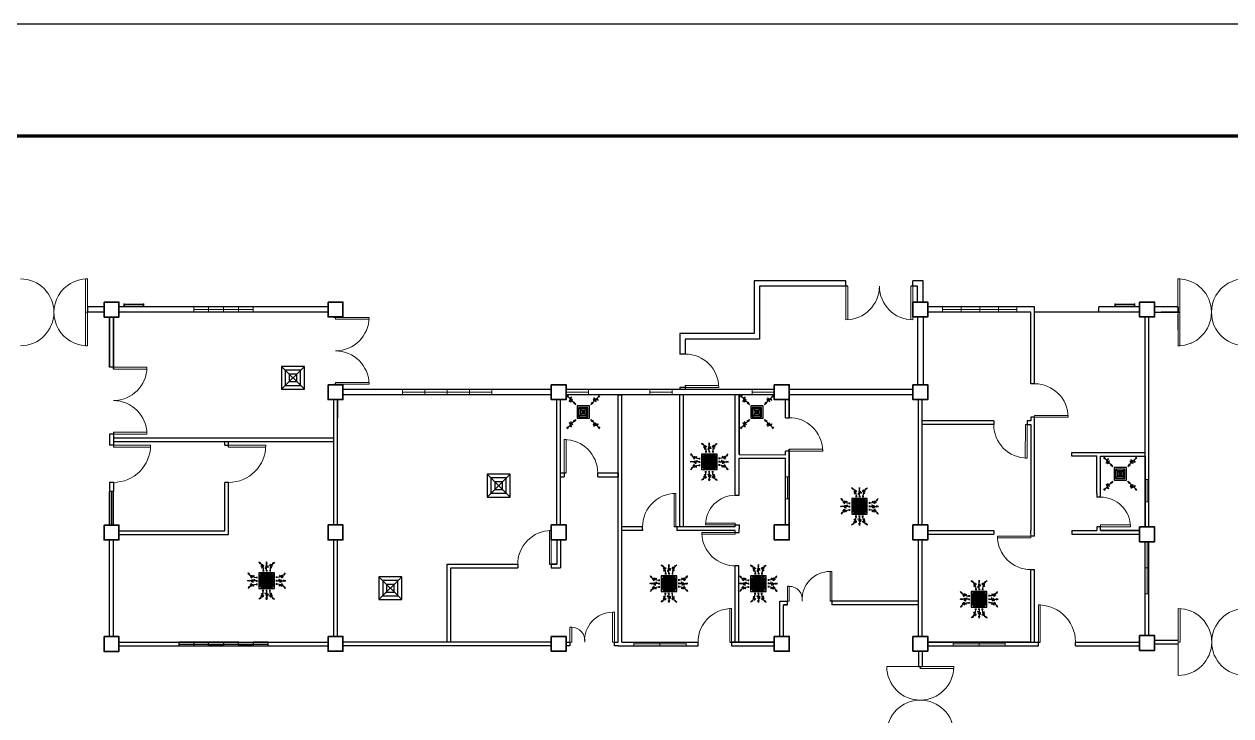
# Model space of a CAD drawing. Header units: millimetres. Extents: x 150 to 360, y 293 to 443.
# Drawn here: x 185.08 to 217.53, y 424.63 to 443.25 of the extents above; entities that cross this region are included whole.
import ezdxf

# ---------------------------------------------------------------- set-up
doc = ezdxf.new("R2010")
doc.units = ezdxf.units.MM
doc.header["$MEASUREMENT"] = 0
for name, color, linetype in [('.1', 1, 'Continuous'), ('AIR', 7, 'Continuous'), ('diffuser', 7, 'Continuous'), ('Legends', 7, 'Continuous'), ('template', 7, 'Continuous')]:
    doc.layers.add(name, color=color, linetype=linetype)

# ---------------------------------------------------------------- blocks, each defined once
blk = doc.blocks.new('GRILL-C-IN')
at = {"layer": 'AIR', "ltscale": 3}
for p, q in [((-0.623, 0.601), (-0.674, 0.651)), ((-0.601, 0.623), (-0.651, 0.674)), ((-0.637, 0.637), (-0.3, 0.3)), ((0.637, 0.637), (0.3, 0.3)), ((0.601, 0.623), (0.651, 0.674)), ((0.623, 0.601), (0.674, 0.651)), ((-0.637, -0.637), (-0.3, -0.3)), ((0.637, -0.637), (0.3, -0.3)), ((-0.623, -0.601), (-0.674, -0.651)), ((-0.601, -0.623), (-0.651, -0.674)), ((0.601, -0.623), (0.651, -0.674)), ((0.623, -0.601), (0.674, -0.651))]:
    blk.add_line(p, q, dxfattribs=at)
at = {"layer": 'AIR'}
for p, q in [((-0.188, 0.187), (0.187, -0.188)), ((0.187, 0.187), (-0.188, -0.188))]:
    blk.add_line(p, q, dxfattribs=at)
at = {"layer": 'AIR', "ltscale": 3}
for points in [[(-0.362, 0.393), (-0.393, 0.362), (-0.3, 0.3)], [(0.393, 0.362), (0.362, 0.393), (0.3, 0.3)], [(-0.362, -0.393), (-0.393, -0.362), (-0.3, -0.3)], [(0.393, -0.362), (0.362, -0.393), (0.3, -0.3)]]:
    blk.add_lwpolyline(points, close=True, dxfattribs=at)
at = {"layer": 'AIR'}
for points in [[(-0.25, -0.25), (0.25, -0.25), (0.25, 0.25), (-0.25, 0.25)], [(-0.188, -0.188), (0.187, -0.188), (0.187, 0.187), (-0.188, 0.187)], [(-0.125, -0.125), (0.125, -0.125), (0.125, 0.125), (-0.125, 0.125)], [(-0.062, -0.062), (0.062, -0.062), (0.062, 0.062), (-0.062, 0.062)]]:
    blk.add_lwpolyline(points, close=True, dxfattribs=at)
at = {"layer": 'AIR', "ltscale": 3}
for points in [[(-0.441, 0.441), (-0.512, 0.404), (-0.432, 0.514), (-0.568, 0.43), (-0.477, 0.6), (-0.561, 0.561)], [(0.441, 0.441), (0.404, 0.512), (0.514, 0.432), (0.43, 0.568), (0.6, 0.477), (0.561, 0.561)], [(-0.441, -0.441), (-0.512, -0.404), (-0.432, -0.514), (-0.568, -0.43), (-0.477, -0.6), (-0.561, -0.561)], [(0.441, -0.441), (0.404, -0.512), (0.514, -0.432), (0.43, -0.568), (0.6, -0.477), (0.561, -0.561)]]:
    blk.add_spline(points, degree=3, dxfattribs=at)
for points in [[(-0.3, 0.3), (-0.362, 0.393), (-0.393, 0.362)], [(0.3, 0.3), (0.393, 0.362), (0.362, 0.393)], [(-0.3, -0.3), (-0.362, -0.393), (-0.393, -0.362)], [(0.3, -0.3), (0.393, -0.362), (0.362, -0.393)]]:
    blk.add_solid(points, dxfattribs=at)
blk = doc.blocks.new('AC-S-12')
at = {"layer": 'diffuser'}
for p, q in [((-0.15, 0.15), (0.15, -0.15)), ((0.15, 0.15), (-0.15, -0.15)), ((-0.15, 0.15), (-0.15, -0.15)), ((0.15, 0.15), (-0.15, 0.15)), ((-0.1, 0.1), (-0.1, -0.1)), ((0.1, 0.1), (-0.1, 0.1)), ((-0.05, 0.05), (-0.05, -0.05)), ((0.05, 0.05), (-0.05, 0.05)), ((0.05, -0.05), (0.05, 0.05)), ((0.1, -0.1), (0.1, 0.1)), ((0.15, -0.15), (0.15, 0.15)), ((-0.15, -0.15), (0.15, -0.15)), ((-0.1, -0.1), (0.1, -0.1)), ((-0.05, -0.05), (0.05, -0.05))]:
    blk.add_line(p, q, dxfattribs=at)
for points in [[(-0.358, 0.358, 0, 0.0447, 0), (-0.295, 0.295, 0, 0, 0), (-0.15, 0.15, 0, 0, 0)], [(0.358, 0.358, 0, 0.0447, 0), (0.295, 0.295, 0, 0, 0), (0.15, 0.15, 0, 0, 0)], [(-0.358, -0.358, 0, 0.0447, 0), (-0.295, -0.295, 0, 0, 0), (-0.15, -0.15, 0, 0, 0)], [(0.358, -0.358, 0, 0.0447, 0), (0.295, -0.295, 0, 0, 0), (0.15, -0.15, 0, 0, 0)]]:
    blk.add_lwpolyline(points, format="xyseb", dxfattribs=at)
blk = doc.blocks.new('fcu')
at = {"layer": 'diffuser', "xscale": 2.052644456280903, "yscale": 2.052644456280903, "zscale": 2.052644456280903}
blk.add_blockref('AC-S-12', (0, 0), dxfattribs=at)
blk = doc.blocks.new('FCU-13000P (CASSETTE SPLIT)')
at = {"layer": 'AIR', "ltscale": 3}
for p, q in [((0, 0.523), (0, 1)), ((-0.523, 0), (-1, 0)), ((-0.558, 0.193), (-0.487, 0.193)), ((-0.558, 0.162), (-0.487, 0.162)), ((-0.558, 0.016), (-0.487, 0.016)), ((-0.193, 0.558), (-0.193, 0.487)), ((-0.162, 0.558), (-0.162, 0.487)), ((-0.016, 0.558), (-0.016, 0.487)), ((0.016, 0.558), (0.016, 0.487)), ((0.162, 0.558), (0.162, 0.487)), ((0.193, 0.558), (0.193, 0.487)), ((0.558, 0.193), (0.487, 0.193)), ((0.558, 0.162), (0.487, 0.162)), ((0.558, 0.016), (0.487, 0.016)), ((0.523, 0), (1, 0)), ((-0.558, -0.016), (-0.487, -0.016)), ((-0.558, -0.162), (-0.487, -0.162)), ((-0.558, -0.193), (-0.487, -0.193)), ((-0.193, -0.558), (-0.193, -0.487)), ((-0.162, -0.558), (-0.162, -0.487)), ((-0.016, -0.558), (-0.016, -0.487)), ((0, -0.523), (0, -1)), ((0.016, -0.558), (0.016, -0.487)), ((0.162, -0.558), (0.162, -0.487)), ((0.193, -0.558), (0.193, -0.487)), ((0.558, -0.016), (0.487, -0.016)), ((0.558, -0.162), (0.487, -0.162)), ((0.558, -0.193), (0.487, -0.193))]:
    blk.add_line(p, q, dxfattribs=at)
at = {"layer": 'AIR'}
for p, q in [((0.295, -0.295), (-0.295, 0.295)), ((0.295, 0.295), (-0.295, -0.295))]:
    blk.add_line(p, q, dxfattribs=at)
at = {"layer": 'AIR', "ltscale": 3}
for points in [[(-0.335, 0.895), (-0.311, 0.932), (-0.416, 0.973)], [(-0.022, 0.89), (0.022, 0.89), (0, 1)], [(0.335, 0.895), (0.311, 0.932), (0.416, 0.973)], [(-0.89, 0.022), (-0.89, -0.022), (-1, 0)], [(-0.895, 0.335), (-0.932, 0.311), (-0.973, 0.416)], [(0.89, 0.022), (0.89, -0.022), (1, 0)], [(0.895, 0.335), (0.932, 0.311), (0.973, 0.416)], [(-0.895, -0.335), (-0.932, -0.311), (-0.973, -0.416)], [(0.895, -0.335), (0.932, -0.311), (0.973, -0.416)], [(-0.335, -0.895), (-0.311, -0.932), (-0.416, -0.973)], [(-0.022, -0.89), (0.022, -0.89), (0, -1)], [(0.335, -0.895), (0.311, -0.932), (0.416, -0.973)]]:
    blk.add_lwpolyline(points, close=True, dxfattribs=at)
at = {"layer": 'AIR'}
for points in [[(-0.323, 0.914, -0.171809), (-0.178, 0.558), (-0.178, 0.522)], [(0.323, 0.914, 0.171809), (0.178, 0.558), (0.178, 0.522)], [(-0.914, 0.323, 0.171809), (-0.558, 0.178), (-0.522, 0.178)], [(0.914, 0.323, -0.171809), (0.558, 0.178), (0.522, 0.178)], [(-0.914, -0.323, -0.171809), (-0.558, -0.178), (-0.522, -0.178)], [(-0.323, -0.914, 0.171809), (-0.178, -0.558), (-0.178, -0.522)], [(0.323, -0.914, -0.171809), (0.178, -0.558), (0.178, -0.522)], [(0.914, -0.323, 0.171809), (0.558, -0.178), (0.522, -0.178)]]:
    blk.add_lwpolyline(points, format="xyb", dxfattribs=at)
for points in [[(-0.41, -0.41), (0.41, -0.41), (0.41, 0.41), (-0.41, 0.41)], [(-0.373, 0.31), (-0.348, 0.31), (-0.348, -0.31), (-0.373, -0.31)], [(-0.31, 0.372), (0.31, 0.372), (0.31, 0.348), (-0.31, 0.348)], [(-0.26, -0.26), (0.26, -0.26), (0.26, 0.26), (-0.26, 0.26)], [(-0.21, -0.21), (0.21, -0.21), (0.21, 0.21), (-0.21, 0.21)], [(-0.16, -0.16), (0.16, -0.16), (0.16, 0.16), (-0.16, 0.16)], [(-0.11, -0.11), (0.11, -0.11), (0.11, 0.11), (-0.11, 0.11)], [(-0.06, -0.06), (0.06, -0.06), (0.06, 0.06), (-0.06, 0.06)], [(0.372, 0.31), (0.348, 0.31), (0.348, -0.31), (0.372, -0.31)], [(-0.31, -0.373), (0.31, -0.373), (0.31, -0.348), (-0.31, -0.348)]]:
    blk.add_lwpolyline(points, close=True, dxfattribs=at)
blk.add_lwpolyline([(-0.26, -0.31), (0.26, -0.31, 0.414214), (0.31, -0.26), (0.31, 0.26, 0.414214), (0.26, 0.31), (-0.26, 0.31, 0.414214), (-0.31, 0.26), (-0.31, -0.26, 0.414214)], format="xyb", close=True, dxfattribs=at)
at = {"layer": 'AIR', "ltscale": 3}
for points in [[(-0.268, 0.84), (-0.231, 0.852), (-0.134, 0.882), (-0.422, 0.704), (0.005, 0.903), (-0.358, 0.645), (-0.239, 0.678), (-0.199, 0.69)], [(0.268, 0.84), (0.231, 0.852), (0.134, 0.882), (0.422, 0.704), (-0.005, 0.903), (0.358, 0.645), (0.239, 0.678), (0.199, 0.69)], [(-0.84, 0.268), (-0.852, 0.231), (-0.882, 0.134), (-0.704, 0.422), (-0.903, -0.005), (-0.645, 0.358), (-0.678, 0.239), (-0.69, 0.199)], [(0.84, 0.268), (0.852, 0.231), (0.882, 0.134), (0.704, 0.422), (0.903, -0.005), (0.645, 0.358), (0.678, 0.239), (0.69, 0.199)], [(-0.84, -0.268), (-0.852, -0.231), (-0.882, -0.134), (-0.704, -0.422), (-0.903, 0.005), (-0.645, -0.358), (-0.678, -0.239), (-0.69, -0.199)], [(0.84, -0.268), (0.852, -0.231), (0.882, -0.134), (0.704, -0.422), (0.903, 0.005), (0.645, -0.358), (0.678, -0.239), (0.69, -0.199)], [(-0.268, -0.84), (-0.231, -0.852), (-0.134, -0.882), (-0.422, -0.704), (0.005, -0.903), (-0.358, -0.645), (-0.239, -0.678), (-0.199, -0.69)], [(0.268, -0.84), (0.231, -0.852), (0.134, -0.882), (0.422, -0.704), (-0.005, -0.903), (0.358, -0.645), (0.239, -0.678), (0.199, -0.69)]]:
    blk.add_open_spline(points, degree=3, knots=[0.0032834, 0.0032834, 0.0032834, 0.0032834, 0.0712567, 0.1924075, 0.3347111, 0.5062145, 0.5813292, 0.5813292, 0.5813292, 0.5813292], dxfattribs=at)
for points in [[(0, 0.8), (0.077, 0.776), (-0.058, 0.755), (0.098, 0.718), (-0.087, 0.663), (0, 0.631)], [(-0.8, 0), (-0.776, -0.077), (-0.755, 0.058), (-0.718, -0.098), (-0.663, 0.087), (-0.631, 0)], [(0.8, 0), (0.776, -0.077), (0.755, 0.058), (0.718, -0.098), (0.663, 0.087), (0.631, 0)], [(0, -0.8), (0.077, -0.776), (-0.058, -0.755), (0.098, -0.718), (-0.087, -0.663), (0, -0.631)]]:
    blk.add_spline(points, degree=3, dxfattribs=at)
for points in [[(-0.416, 0.973), (-0.335, 0.895), (-0.311, 0.932)], [(0, 1), (-0.022, 0.89), (0.022, 0.89)], [(0.416, 0.973), (0.335, 0.895), (0.311, 0.932)], [(-1, 0), (-0.89, 0.022), (-0.89, -0.022)], [(-0.973, 0.416), (-0.895, 0.335), (-0.932, 0.311)], [(1, 0), (0.89, 0.022), (0.89, -0.022)], [(0.973, 0.416), (0.895, 0.335), (0.932, 0.311)], [(-0.973, -0.416), (-0.895, -0.335), (-0.932, -0.311)], [(0.973, -0.416), (0.895, -0.335), (0.932, -0.311)], [(-0.416, -0.973), (-0.335, -0.895), (-0.311, -0.932)], [(0, -1), (-0.022, -0.89), (0.022, -0.89)], [(0.416, -0.973), (0.335, -0.895), (0.311, -0.932)]]:
    blk.add_solid(points, dxfattribs=at)

msp = doc.modelspace()

# ---------------------------------------------------------------- linework, layer by layer
at = {"layer": '.1', "color": 0}
msp.add_line((249.594, 443.251), (150.318, 443.251), dxfattribs=at)
at = {"color": 8, "lineweight": 13}
for p, q in [((186.777, 436.395), (186.727, 436.395)), ((186.727, 436.395), (186.727, 435.495)), ((186.777, 435.495), (186.777, 436.395)), ((207.177, 435.295), (207.177, 436.195)), ((207.177, 436.195), (207.227, 436.195)), ((207.227, 436.195), (207.227, 435.295)), ((208.927, 435.295), (208.927, 436.195)), ((208.927, 436.195), (208.977, 436.195)), ((208.977, 436.195), (208.977, 435.295)), ((216.107, 435.496), (216.107, 436.396)), ((216.107, 436.396), (216.157, 436.396)), ((216.157, 436.396), (216.158, 435.495)), ((186.777, 435.545), (186.777, 435.445)), ((186.727, 434.595), (186.727, 435.495)), ((186.727, 435.495), (186.777, 435.495)), ((186.727, 435.495), (186.777, 435.495)), ((186.777, 435.495), (186.777, 434.595)), ((186.777, 435.445), (186.777, 434.595)), ((193.402, 435.37), (193.402, 435.358)), ((193.402, 435.358), (193.452, 435.358)), ((193.452, 435.358), (194.352, 435.358)), ((193.452, 435.308), (193.452, 435.358)), ((194.352, 435.308), (193.452, 435.308)), ((193.502, 435.358), (193.502, 435.37)), ((194.352, 435.358), (194.352, 435.308)), ((216.158, 435.496), (216.107, 435.496)), ((216.107, 435.445), (216.108, 434.595)), ((216.108, 435.495), (216.108, 434.595)), ((216.108, 435.495), (216.158, 435.495)), ((216.158, 434.595), (216.158, 435.495)), ((186.777, 434.595), (186.727, 434.595)), ((216.108, 434.595), (216.158, 434.595)), ((187.477, 434.018), (188.377, 434.018)), ((188.377, 433.968), (187.477, 433.968)), ((188.377, 434.018), (188.377, 433.968)), ((194.352, 433.608), (193.452, 433.608)), ((193.452, 433.558), (193.452, 433.608)), ((194.352, 433.558), (194.352, 433.608)), ((193.402, 433.546), (193.402, 433.558)), ((193.402, 433.558), (193.452, 433.558)), ((193.452, 433.558), (194.352, 433.558)), ((193.502, 433.546), (193.502, 433.558)), ((203.757, 433.521), (202.857, 433.521)), ((202.857, 433.471), (203.757, 433.471)), ((213.152, 432.721), (212.252, 432.721)), ((212.252, 432.721), (212.252, 432.671)), ((212.252, 432.671), (213.152, 432.671)), ((213.152, 432.671), (213.152, 432.721)), ((212.002, 431.571), (212.011, 432.471)), ((212.011, 432.471), (212.052, 432.471)), ((212.052, 432.471), (212.052, 431.571)), ((188.377, 432.268), (187.477, 432.268)), ((187.477, 432.218), (188.377, 432.218)), ((188.377, 432.218), (188.377, 432.268)), ((199.602, 431.171), (199.602, 432.071)), ((199.602, 432.071), (199.652, 432.071)), ((199.652, 432.071), (199.652, 431.171)), ((187.477, 431.918), (188.477, 431.918)), ((188.477, 431.868), (187.477, 431.868)), ((188.477, 431.918), (188.477, 431.868)), ((190.577, 431.918), (191.577, 431.918)), ((191.577, 431.868), (190.577, 431.868)), ((206.552, 431.808), (205.652, 431.808)), ((205.652, 431.758), (206.552, 431.758)), ((206.552, 431.758), (206.552, 431.808)), ((212.052, 431.571), (212.002, 431.571)), ((202.607, 430.621), (202.557, 430.621)), ((202.557, 430.621), (202.557, 429.721)), ((202.607, 429.721), (202.607, 430.621)), ((202.657, 429.721), (202.557, 429.721)), ((203.402, 429.821), (204.202, 429.821)), ((204.202, 429.771), (203.402, 429.771)), ((204.202, 429.771), (204.202, 429.821)), ((214.027, 429.721), (214.027, 429.771)), ((214.827, 429.771), (214.027, 429.771)), ((214.027, 429.721), (214.827, 429.721)), ((214.827, 429.721), (214.827, 429.771)), ((199.252, 429.621), (199.202, 429.621)), ((199.202, 429.621), (199.202, 428.721)), ((199.252, 428.721), (199.252, 429.621)), ((204.202, 429.571), (203.302, 429.571)), ((203.302, 429.571), (203.303, 429.521)), ((203.302, 429.521), (204.202, 429.521)), ((204.202, 429.521), (204.202, 429.571)), ((212.152, 429.471), (211.252, 429.471)), ((211.252, 429.471), (211.252, 429.421)), ((211.252, 429.421), (212.152, 429.421)), ((212.152, 429.421), (212.152, 429.521)), ((212.152, 429.471), (212.152, 429.421)), ((204.101, 427.521), (204.051, 427.521)), ((204.051, 427.521), (204.051, 426.621)), ((204.101, 426.621), (204.101, 427.521)), ((212.352, 427.621), (212.402, 427.621)), ((212.352, 426.621), (212.352, 427.621)), ((212.402, 427.621), (212.402, 426.621)), ((216.114, 426.621), (216.114, 427.521)), ((216.164, 427.521), (216.164, 426.621)), ((216.114, 426.571), (216.114, 426.671)), ((216.164, 426.621), (216.114, 426.621)), ((216.114, 426.621), (216.114, 425.721)), ((209.177, 425.959), (208.277, 425.959)), ((209.177, 425.959), (210.077, 425.959)), ((209.177, 425.909), (209.177, 425.959)), ((210.077, 425.909), (209.177, 425.909)), ((210.077, 425.959), (210.077, 425.909))]:
    msp.add_line(p, q, dxfattribs=at)
at = {"color": 8, "lineweight": 25}
for p, q in [((207.177, 436.345), (204.707, 436.345)), ((204.707, 436.345), (204.707, 434.921)), ((207.227, 436.195), (204.857, 436.195)), ((204.857, 436.195), (204.857, 434.771)), ((207.177, 436.195), (207.177, 436.345)), ((209.102, 436.195), (208.927, 436.195)), ((209.252, 436.345), (208.977, 436.345)), ((208.977, 436.195), (208.977, 436.345)), ((209.102, 436.195), (209.002, 436.195)), ((209.102, 435.77), (209.102, 436.195)), ((209.252, 435.77), (209.252, 436.345)), ((187.227, 435.645), (186.777, 435.645)), ((187.227, 435.645), (186.777, 435.645)), ((186.777, 435.645), (186.777, 435.495)), ((193.252, 435.645), (187.627, 435.645)), ((212.252, 435.645), (209.377, 435.645)), ((212.252, 435.495), (212.252, 435.645)), ((215.077, 435.645), (213.977, 435.645)), ((213.977, 435.495), (213.977, 435.645)), ((216.108, 435.645), (215.477, 435.645)), ((216.108, 435.645), (215.658, 435.645)), ((216.108, 435.645), (216.108, 435.495)), ((187.227, 435.495), (186.777, 435.495)), ((187.377, 434.018), (187.377, 435.368)), ((187.377, 435.368), (187.377, 434.018)), ((187.477, 433.968), (187.477, 435.368)), ((187.477, 435.368), (187.477, 433.968)), ((193.252, 435.495), (187.627, 435.495)), ((209.102, 435.37), (209.102, 433.546)), ((209.252, 435.37), (209.252, 433.546)), ((212.152, 435.495), (209.377, 435.495)), ((212.152, 433.571), (212.152, 435.495)), ((212.252, 433.571), (212.252, 435.495)), ((215.077, 435.495), (213.977, 435.495)), ((215.227, 429.72), (215.227, 435.37)), ((215.327, 429.72), (215.327, 435.37)), ((215.477, 435.495), (216.158, 435.495)), ((216.108, 435.495), (215.658, 435.495)), ((204.707, 434.921), (202.707, 434.921)), ((202.707, 434.921), (202.707, 434.371)), ((209.252, 435.158), (209.252, 433.758)), ((204.857, 434.771), (202.857, 434.771)), ((202.857, 434.771), (202.857, 434.371)), ((202.857, 434.771), (202.857, 434.371)), ((202.857, 434.371), (202.707, 434.371)), ((187.477, 434.018), (187.377, 434.018)), ((199.252, 433.421), (193.652, 433.421)), ((199.252, 433.271), (193.652, 433.271)), ((205.252, 433.421), (199.652, 433.421)), ((205.252, 433.271), (199.652, 433.271)), ((201.052, 426.621), (201.052, 433.271)), ((201.152, 426.621), (201.152, 433.271)), ((202.707, 433.471), (202.707, 433.421)), ((202.857, 433.471), (202.707, 433.471)), ((202.707, 429.721), (202.707, 433.271)), ((202.807, 429.721), (202.807, 433.271)), ((202.857, 433.521), (202.857, 433.421)), ((204.202, 430.571), (204.202, 433.271)), ((204.302, 431.67), (204.302, 433.271)), ((204.302, 433.271), (204.302, 431.671)), ((208.977, 433.421), (205.652, 433.421)), ((208.977, 433.271), (205.652, 433.271)), ((208.977, 433.271), (207.002, 433.271)), ((193.402, 429.771), (193.402, 433.146)), ((193.402, 432.618), (193.402, 433.146)), ((193.502, 429.771), (193.502, 433.146)), ((193.502, 433.146), (193.502, 432.646)), ((199.402, 429.771), (199.402, 433.146)), ((199.502, 429.771), (199.502, 433.146)), ((205.552, 432.658), (205.552, 433.146)), ((205.652, 432.658), (205.652, 433.146)), ((205.652, 433.146), (205.652, 432.658)), ((209.127, 429.771), (209.127, 433.146)), ((209.227, 429.771), (209.227, 433.146)), ((205.552, 432.658), (205.652, 432.658)), ((212.252, 432.671), (212.152, 432.671)), ((212.152, 432.671), (212.152, 432.571)), ((212.152, 432.671), (212.152, 432.571)), ((212.252, 429.471), (212.252, 432.671)), ((211.152, 432.571), (209.227, 432.571)), ((211.152, 432.471), (209.227, 432.471)), ((211.152, 432.571), (211.152, 432.471)), ((212.152, 432.571), (212.052, 432.571)), ((212.052, 432.571), (212.052, 432.471)), ((212.052, 432.471), (212.152, 432.471)), ((212.152, 432.471), (212.152, 429.621)), ((187.377, 432.218), (187.377, 431.918)), ((187.477, 432.218), (187.377, 432.218)), ((187.477, 432.268), (187.477, 431.868)), ((187.477, 432.118), (193.402, 432.118)), ((187.477, 432.018), (193.402, 432.018)), ((190.477, 431.918), (190.477, 432.018)), ((190.577, 431.868), (190.577, 432.018)), ((187.477, 431.918), (187.377, 431.918)), ((190.477, 431.918), (190.577, 431.918)), ((204.302, 431.67), (205.552, 431.658)), ((205.552, 431.658), (205.552, 431.758)), ((205.652, 431.758), (205.552, 431.758)), ((205.652, 429.771), (205.652, 431.808)), ((205.652, 431.808), (205.652, 429.771)), ((205.652, 431.658), (205.652, 431.758)), ((213.252, 431.621), (213.252, 431.721)), ((213.252, 431.721), (215.227, 431.721)), ((204.302, 430.571), (204.302, 431.571)), ((204.302, 431.571), (205.552, 431.571)), ((205.552, 429.771), (205.552, 431.571)), ((205.652, 429.771), (205.652, 431.571)), ((205.652, 431.571), (205.652, 431.071)), ((213.927, 431.621), (213.252, 431.621)), ((213.927, 430.621), (213.927, 431.621)), ((214.027, 431.621), (215.227, 431.621)), ((214.027, 430.621), (214.027, 431.621)), ((215.227, 431.621), (215.227, 429.72)), ((199.502, 431.171), (199.652, 431.171)), ((199.502, 431.071), (199.602, 431.071)), ((199.602, 431.171), (199.602, 431.071)), ((200.502, 431.171), (201.052, 431.171)), ((200.502, 431.071), (200.502, 431.171)), ((200.502, 431.071), (201.052, 431.071)), ((187.377, 430.918), (187.377, 430.668)), ((187.477, 430.918), (187.377, 430.918)), ((187.477, 430.918), (187.477, 430.668)), ((190.577, 430.918), (190.477, 430.918)), ((190.477, 429.618), (190.477, 430.918)), ((190.577, 429.518), (190.577, 430.918)), ((213.927, 430.621), (213.927, 430.521)), ((214.027, 430.521), (213.927, 430.521)), ((214.027, 430.521), (214.027, 430.621)), ((201.707, 429.721), (201.152, 429.721)), ((201.707, 429.621), (201.707, 429.721)), ((204.202, 429.721), (202.577, 429.721)), ((202.627, 429.721), (202.627, 429.621)), ((204.202, 429.771), (204.302, 429.771)), ((204.202, 429.721), (204.202, 429.771)), ((204.302, 429.771), (204.302, 429.671)), ((214.027, 429.721), (213.927, 429.721)), ((213.927, 429.721), (213.927, 429.621)), ((214.027, 429.621), (214.027, 429.721)), ((187.377, 426.768), (187.377, 429.368)), ((187.477, 426.768), (187.477, 429.368)), ((187.627, 429.618), (190.477, 429.618)), ((187.627, 429.518), (190.477, 429.518)), ((193.402, 426.771), (193.402, 429.371)), ((193.502, 426.771), (193.502, 429.371)), ((199.402, 429.371), (199.402, 428.721)), ((199.502, 429.371), (199.502, 428.621)), ((201.707, 429.621), (201.152, 429.621)), ((201.532, 429.621), (201.527, 429.621)), ((204.202, 429.621), (202.627, 429.621)), ((204.202, 429.571), (204.202, 429.621)), ((204.202, 429.571), (204.302, 429.571)), ((204.302, 429.571), (204.302, 429.671)), ((209.127, 426.771), (209.127, 429.371)), ((209.227, 426.771), (209.227, 429.371)), ((209.377, 429.621), (211.152, 429.621)), ((209.377, 429.521), (211.152, 429.521)), ((209.377, 429.521), (211.152, 429.521)), ((211.152, 429.621), (211.152, 429.521)), ((212.152, 429.521), (212.152, 429.621)), ((212.252, 429.471), (212.152, 429.471)), ((213.252, 429.621), (213.927, 429.621)), ((213.252, 429.621), (213.252, 429.521)), ((213.252, 429.521), (215.077, 429.521)), ((214.027, 429.621), (215.077, 429.621)), ((215.077, 429.621), (214.027, 429.621)), ((215.227, 426.796), (215.227, 429.32)), ((215.327, 426.796), (215.327, 429.32)), ((196.452, 426.621), (196.452, 428.721)), ((196.452, 428.721), (198.352, 428.721)), ((198.352, 428.721), (198.352, 428.621)), ((199.202, 428.721), (199.402, 428.721)), ((199.402, 428.721), (199.252, 428.721)), ((199.252, 428.721), (199.252, 428.621)), ((196.552, 426.621), (196.552, 428.621)), ((196.552, 428.621), (198.352, 428.621)), ((199.252, 428.621), (199.402, 428.621)), ((199.402, 428.621), (199.502, 428.621)), ((204.201, 426.621), (204.201, 428.67)), ((204.301, 428.67), (204.201, 428.67)), ((204.301, 426.621), (204.301, 428.67)), ((212.152, 426.621), (212.152, 428.571)), ((212.152, 428.571), (212.252, 428.571)), ((212.252, 426.621), (212.252, 428.571)), ((205.402, 426.771), (205.402, 427.721)), ((205.402, 427.721), (205.602, 427.721)), ((205.602, 427.621), (205.502, 427.621)), ((205.502, 426.771), (205.502, 427.621)), ((205.502, 427.621), (205.602, 427.621)), ((205.602, 427.621), (205.602, 427.721)), ((209.127, 427.721), (206.752, 427.721)), ((206.802, 427.721), (206.802, 427.621)), ((209.127, 427.621), (206.802, 427.621)), ((187.627, 426.618), (193.252, 426.618)), ((187.627, 426.518), (193.252, 426.518)), ((199.252, 426.621), (193.652, 426.621)), ((199.252, 426.521), (193.652, 426.521)), ((199.652, 426.621), (199.752, 426.621)), ((199.752, 426.521), (199.652, 426.521)), ((199.752, 426.621), (199.752, 426.521)), ((200.952, 426.621), (201.052, 426.621)), ((200.952, 426.521), (200.952, 426.621)), ((201.052, 426.521), (200.952, 426.521)), ((201.052, 426.521), (203.207, 426.521)), ((201.152, 426.621), (203.201, 426.621)), ((203.201, 426.521), (203.201, 426.621)), ((204.051, 426.621), (205.252, 426.621)), ((204.201, 426.621), (204.101, 426.621)), ((204.101, 426.621), (204.101, 426.521)), ((204.101, 426.521), (205.252, 426.521)), ((205.252, 426.621), (204.152, 426.621)), ((209.377, 426.621), (212.402, 426.621)), ((212.152, 426.621), (209.377, 426.621)), ((209.377, 426.521), (212.352, 426.521)), ((209.377, 426.521), (212.352, 426.521)), ((212.352, 426.521), (212.352, 426.621)), ((213.347, 426.521), (215.077, 426.521)), ((213.352, 426.621), (215.077, 426.621)), ((213.352, 426.521), (213.352, 426.621)), ((215.477, 426.671), (216.114, 426.671)), ((215.477, 426.571), (216.114, 426.571)), ((209.127, 426.371), (209.127, 425.959)), ((209.227, 426.371), (209.227, 425.959)), ((209.127, 425.959), (209.227, 425.959))]:
    msp.add_line(p, q, dxfattribs=at)
at = {"color": 8, "lineweight": 9}
for p, q in [((187.777, 435.723), (187.757, 435.723)), ((187.757, 435.723), (187.757, 435.643)), ((187.777, 435.643), (187.777, 435.723)), ((188.027, 435.713), (187.777, 435.713)), ((188.027, 435.693), (187.777, 435.693)), ((188.027, 435.713), (188.277, 435.713)), ((188.027, 435.693), (188.277, 435.693)), ((188.277, 435.643), (188.277, 435.723)), ((188.277, 435.723), (188.297, 435.723)), ((188.297, 435.723), (188.297, 435.643)), ((190.439, 435.645), (189.639, 435.645)), ((189.639, 435.645), (189.639, 435.495)), ((191.239, 435.57), (189.639, 435.57)), ((190.039, 435.645), (190.039, 435.495)), ((190.439, 435.645), (191.239, 435.645)), ((190.439, 435.645), (190.439, 435.495)), ((190.839, 435.645), (190.839, 435.495)), ((191.239, 435.645), (191.239, 435.495)), ((209.777, 435.645), (209.777, 435.495)), ((209.777, 435.57), (211.777, 435.57)), ((210.277, 435.495), (210.277, 435.645)), ((210.777, 435.495), (210.777, 435.645)), ((211.277, 435.495), (211.277, 435.645)), ((211.777, 435.495), (211.777, 435.645)), ((214.427, 435.726), (214.407, 435.726)), ((214.407, 435.726), (214.407, 435.645)), ((214.427, 435.646), (214.427, 435.726)), ((214.677, 435.715), (214.427, 435.715)), ((214.677, 435.695), (214.427, 435.695)), ((214.677, 435.715), (214.927, 435.715)), ((214.677, 435.695), (214.927, 435.695)), ((214.927, 435.645), (214.927, 435.725)), ((214.927, 435.725), (214.947, 435.725)), ((214.947, 435.725), (214.947, 435.645)), ((209.777, 435.495), (211.777, 435.495)), ((209.777, 435.495), (210.777, 435.495)), ((210.777, 435.495), (211.777, 435.495)), ((196.452, 433.421), (195.252, 433.421)), ((195.252, 433.421), (195.252, 433.271)), ((195.252, 433.346), (197.652, 433.346)), ((195.852, 433.421), (195.852, 433.271)), ((196.452, 433.421), (197.652, 433.421)), ((196.452, 433.421), (196.452, 433.271)), ((197.052, 433.421), (197.052, 433.271)), ((197.652, 433.421), (197.652, 433.271)), ((199.652, 433.421), (200.252, 433.421)), ((200.252, 433.346), (199.652, 433.346)), ((200.252, 433.421), (200.252, 433.271)), ((201.902, 433.271), (201.902, 433.421)), ((202.502, 433.346), (201.902, 433.346)), ((202.502, 433.271), (201.902, 433.271)), ((202.502, 433.421), (202.502, 433.271)), ((205.252, 433.421), (204.652, 433.421)), ((204.652, 433.421), (204.652, 433.271)), ((204.652, 433.346), (205.252, 433.346)), ((201.052, 432.599), (201.052, 433.099)), ((204.302, 432.58), (204.302, 433.08)), ((201.052, 432.335), (201.052, 432.405)), ((205.652, 431.071), (205.552, 431.071)), ((205.552, 431.071), (205.552, 430.471)), ((205.602, 431.071), (205.602, 430.471)), ((215.227, 430.694), (215.227, 430.994)), ((215.227, 430.994), (215.327, 430.994)), ((215.277, 430.994), (215.277, 430.394)), ((215.327, 430.994), (215.327, 430.394)), ((215.227, 430.444), (215.227, 430.944)), ((205.552, 430.471), (205.652, 430.471)), ((215.327, 430.394), (215.227, 430.394)), ((215.227, 428.62), (215.227, 429.32)), ((215.227, 429.32), (215.327, 429.32)), ((215.277, 429.32), (215.277, 427.92)), ((215.327, 429.32), (215.327, 427.92)), ((215.227, 428.62), (215.327, 428.62)), ((215.327, 427.92), (215.227, 427.92)), ((201.477, 426.521), (201.477, 426.621)), ((202.877, 426.571), (201.477, 426.571)), ((202.877, 426.521), (201.477, 426.521)), ((202.177, 426.621), (202.877, 426.621)), ((202.177, 426.621), (202.177, 426.521)), ((202.877, 426.621), (202.877, 426.521)), ((210.064, 426.521), (210.064, 426.621)), ((211.464, 426.571), (210.064, 426.571)), ((211.464, 426.521), (210.064, 426.521)), ((210.764, 426.621), (211.464, 426.621)), ((210.764, 426.621), (210.764, 426.521)), ((211.464, 426.621), (211.464, 426.521))]:
    msp.add_line(p, q, dxfattribs=at)
at = {"color": 8, "lineweight": -2}
for p, q in [((215.077, 435.495), (212.252, 435.495)), ((212.252, 433.571), (212.152, 433.571)), ((201.052, 433.271), (201.152, 433.271)), ((204.652, 433.421), (202.502, 433.421)), ((209.227, 432.471), (209.227, 432.571)), ((201.052, 431.171), (201.052, 431.071)), ((187.377, 429.768), (187.377, 430.668)), ((187.377, 430.668), (187.377, 429.768)), ((187.477, 430.668), (187.377, 430.668)), ((187.427, 430.668), (187.427, 429.768)), ((187.477, 429.768), (187.477, 430.668)), ((187.477, 429.768), (187.477, 430.668)), ((204.202, 430.571), (204.302, 430.571)), ((190.477, 429.518), (190.577, 429.518)), ((190.439, 426.618), (189.239, 426.618)), ((189.239, 426.618), (189.239, 426.518)), ((189.239, 426.568), (191.639, 426.568)), ((189.239, 426.518), (191.639, 426.518)), ((190.039, 426.618), (189.639, 426.618)), ((189.639, 426.618), (189.639, 426.518)), ((190.039, 426.518), (190.039, 426.618)), ((190.439, 426.518), (190.039, 426.518)), ((190.839, 426.618), (190.439, 426.618)), ((190.439, 426.618), (190.439, 426.518)), ((190.839, 426.518), (190.839, 426.618)), ((191.239, 426.518), (190.839, 426.518)), ((191.639, 426.618), (191.239, 426.618)), ((191.239, 426.618), (191.239, 426.518)), ((191.639, 426.518), (191.639, 426.618)), ((203.207, 426.521), (203.201, 426.521))]:
    msp.add_line(p, q, dxfattribs=at)
at = {"color": 8, "lineweight": 9, "ltscale": 0.4}
for p, q in [((194.97, 433.271), (194.48, 433.271)), ((197.967, 433.271), (198.457, 433.271))]:
    msp.add_line(p, q, dxfattribs=at)
at = {"color": 8}
msp.add_line((202.857, 433.521), (202.857, 433.421), dxfattribs=at)
at = {"color": 8, "lineweight": 35}
for points in [[(187.227, 435.768), (187.627, 435.768), (187.627, 435.368), (187.227, 435.368)], [(193.252, 435.77), (193.652, 435.77), (193.652, 435.37), (193.252, 435.37)], [(208.977, 435.77), (209.377, 435.77), (209.377, 435.37), (208.977, 435.37)], [(215.077, 435.77), (215.477, 435.77), (215.477, 435.37), (215.077, 435.37)], [(193.252, 433.546), (193.652, 433.546), (193.652, 433.146), (193.252, 433.146)], [(199.252, 433.546), (199.652, 433.546), (199.652, 433.146), (199.252, 433.146)], [(205.252, 433.546), (205.652, 433.546), (205.652, 433.146), (205.252, 433.146)], [(208.977, 433.546), (209.377, 433.546), (209.377, 433.146), (208.977, 433.146)], [(187.227, 429.768), (187.627, 429.768), (187.627, 429.368), (187.227, 429.368)], [(193.252, 429.771), (193.652, 429.771), (193.652, 429.371), (193.252, 429.371)], [(199.252, 429.771), (199.652, 429.771), (199.652, 429.371), (199.252, 429.371)], [(205.252, 429.771), (205.652, 429.771), (205.652, 429.371), (205.252, 429.371)], [(208.977, 429.771), (209.377, 429.771), (209.377, 429.371), (208.977, 429.371)], [(215.077, 429.72), (215.477, 429.72), (215.477, 429.32), (215.077, 429.32)], [(187.227, 426.768), (187.627, 426.768), (187.627, 426.368), (187.227, 426.368)], [(193.252, 426.771), (193.652, 426.771), (193.652, 426.371), (193.252, 426.371)], [(199.252, 426.771), (199.652, 426.771), (199.652, 426.371), (199.252, 426.371)], [(205.252, 426.771), (205.652, 426.771), (205.652, 426.371), (205.252, 426.371)], [(208.977, 426.771), (209.377, 426.771), (209.377, 426.371), (208.977, 426.371)], [(215.077, 426.796), (215.477, 426.796), (215.477, 426.396), (215.077, 426.396)]]:
    msp.add_lwpolyline(points, close=True, dxfattribs=at)
at = {"color": 8, "lineweight": 9}
for points in [[(189.639, 435.645), (191.239, 435.645), (191.239, 435.495), (189.639, 435.495)], [(209.777, 435.645), (211.777, 435.645), (211.777, 435.495), (209.777, 435.495)], [(195.252, 433.421), (197.652, 433.421), (197.652, 433.271), (195.252, 433.271)], [(199.652, 433.421), (200.252, 433.421), (200.252, 433.271), (199.652, 433.271)], [(201.902, 433.421), (202.502, 433.421), (202.502, 433.271), (201.902, 433.271)], [(204.652, 433.421), (205.252, 433.421), (205.252, 433.271), (204.652, 433.271)], [(204.652, 433.421), (205.252, 433.421), (205.252, 433.271), (204.652, 433.271)], [(205.552, 431.071), (205.652, 431.071), (205.652, 430.471), (205.552, 430.471)], [(215.227, 430.994), (215.327, 430.994), (215.327, 430.394), (215.227, 430.394)], [(215.227, 429.32), (215.327, 429.32), (215.327, 427.92), (215.227, 427.92)], [(189.239, 426.618), (191.639, 426.618), (191.639, 426.518), (189.239, 426.518)], [(201.477, 426.621), (202.877, 426.621), (202.877, 426.571), (201.477, 426.571)], [(210.064, 426.621), (211.464, 426.621), (211.464, 426.521), (210.064, 426.521)]]:
    msp.add_lwpolyline(points, close=True, dxfattribs=at)
at = {"color": 8, "lineweight": 13, "ltscale": 0.03}
for points in [[(206.752, 427.721), (206.802, 427.721), (206.802, 428.521), (206.752, 428.521)], [(205.602, 427.721), (205.652, 427.721), (205.652, 428.121), (205.602, 428.121)], [(200.902, 426.621), (200.952, 426.621), (200.952, 427.421), (200.902, 427.421)], [(199.752, 426.621), (199.802, 426.621), (199.802, 427.021), (199.752, 427.021)]]:
    msp.add_lwpolyline(points, close=True, dxfattribs=at)
at = {"color": 8, "lineweight": 13}
for centre, radius, start, end in [((184.977, 435.495), 0.9, 270.0079, 90), ((186.777, 435.495), 0.9, 90, 270.0009), ((207.177, 436.195), 0.9, 270, 0), ((208.977, 436.195), 0.9, 180, 270), ((216.107, 435.495), 0.9, 270.0079, 90), ((217.907, 435.496), 0.9, 90, 270.0009), ((193.452, 435.358), 0.9, 270, 0), ((216.108, 435.495), 0.9, 270, 0), ((193.452, 433.558), 0.9, 0, 90), ((202.857, 433.471), 0.9, 359.9636, 90.0139), ((187.477, 434.018), 0.9, 270, 0), ((212.252, 432.671), 0.9, 0, 90), ((187.477, 432.218), 0.9, 0, 90), ((205.652, 431.758), 0.9, 1.5911, 91.5911), ((212.052, 432.471), 0.9, 178.9827, 270), ((199.602, 431.171), 0.9, 0, 90), ((187.477, 431.918), 1, 270, 0), ((190.577, 431.918), 1, 270, 0), ((202.607, 429.721), 0.9, 90, 186.3794), ((204.202, 429.771), 0.8, 90, 180), ((214.027, 429.721), 0.8, 0, 90), ((199.252, 428.721), 0.9, 90, 181.5911), ((204.201, 429.571), 0.9, 181.5911, 271.5911), ((212.152, 429.471), 0.9, 180, 270), ((204.101, 426.621), 0.9, 90, 186.3794), ((212.352, 426.621), 1, 354.2608, 90), ((216.114, 426.621), 0.9, 270, 90), ((217.914, 426.621), 0.9, 90, 270), ((209.177, 425.959), 0.9, 180, 0), ((209.177, 424.159), 0.9, 0, 180)]:
    msp.add_arc(centre, radius, start, end, dxfattribs=at)
at = {"color": 8, "lineweight": -2}
msp.add_arc((214.027, 429.721), 0.8, 194.3615, 194.4775, dxfattribs=at)
at = {"color": 8, "lineweight": 13, "ltscale": 0.03}
for centre, radius, start, end in [((206.752, 427.769), 0.752, 90, 183.6952), ((205.652, 427.767), 0.353, 352.3719, 90), ((200.902, 426.669), 0.752, 90, 183.6952), ((199.802, 426.667), 0.353, 352.3719, 90)]:
    msp.add_arc(centre, radius, start, end, dxfattribs=at)
at = {"color": 8, "lineweight": 9}
msp.add_point((201.052, 432.249), dxfattribs=at)
at = {"layer": 'template', "linetype": 'Continuous', "const_width": 0.0853}
msp.add_lwpolyline([(156.335, 375.863), (246.586, 375.863), (246.586, 440.242), (156.335, 440.242)], close=True, dxfattribs=at)

# ---------------------------------------------------------------- block references
at = {"layer": 'AIR'}
for name, p, xscale, yscale, zscale in [('GRILL-C-IN', (200.114, 432.811), 0.6658363358532475, 0.6658363358532475, 0.6658363358532475), ('GRILL-C-IN', (204.785, 432.811), 0.6658363358532475, 0.6658363358532475, 0.6658363358532475), ('FCU-13000P (CASSETTE SPLIT)', (203.504, 431.471), 0.5113536813550488, 0.5113536813550488, 0.5113536813550488), ('GRILL-C-IN', (214.556, 431.148), 0.6658363358532475, 0.6658363358532475, 0.6658363358532475), ('FCU-13000P (CASSETTE SPLIT)', (207.543, 430.271), 0.5113536813550488, 0.5113536813550488, 0.5113536813550488), ('FCU-13000P (CASSETTE SPLIT)', (191.599, 428.271), 0.5113536813550488, 0.5113536813550488, 0.5113536813550488), ('FCU-13000P (CASSETTE SPLIT)', (202.418, 428.194), 0.5113536813550488, 0.5113536813550488, 0.5113536813550488), ('FCU-13000P (CASSETTE SPLIT)', (204.824, 428.194), 0.5113536813550488, 0.5113536813550488, 0.5113536813550488), ('FCU-13000P (CASSETTE SPLIT)', (210.759, 427.771), 0.5113536813550488, 0.5113536813550488, 0.5113536813550488)]:
    msp.add_blockref(name, p, dxfattribs=dict(at, xscale=xscale, yscale=yscale, zscale=zscale))
at = {"layer": 'Legends', "linetype": 'Continuous', "lineweight": 25}
for p in [(192.306, 433.731), (197.836, 430.832), (194.925, 428.07)]:
    msp.add_blockref('fcu', p, dxfattribs=at)

doc.saveas('drawing.dxf')
